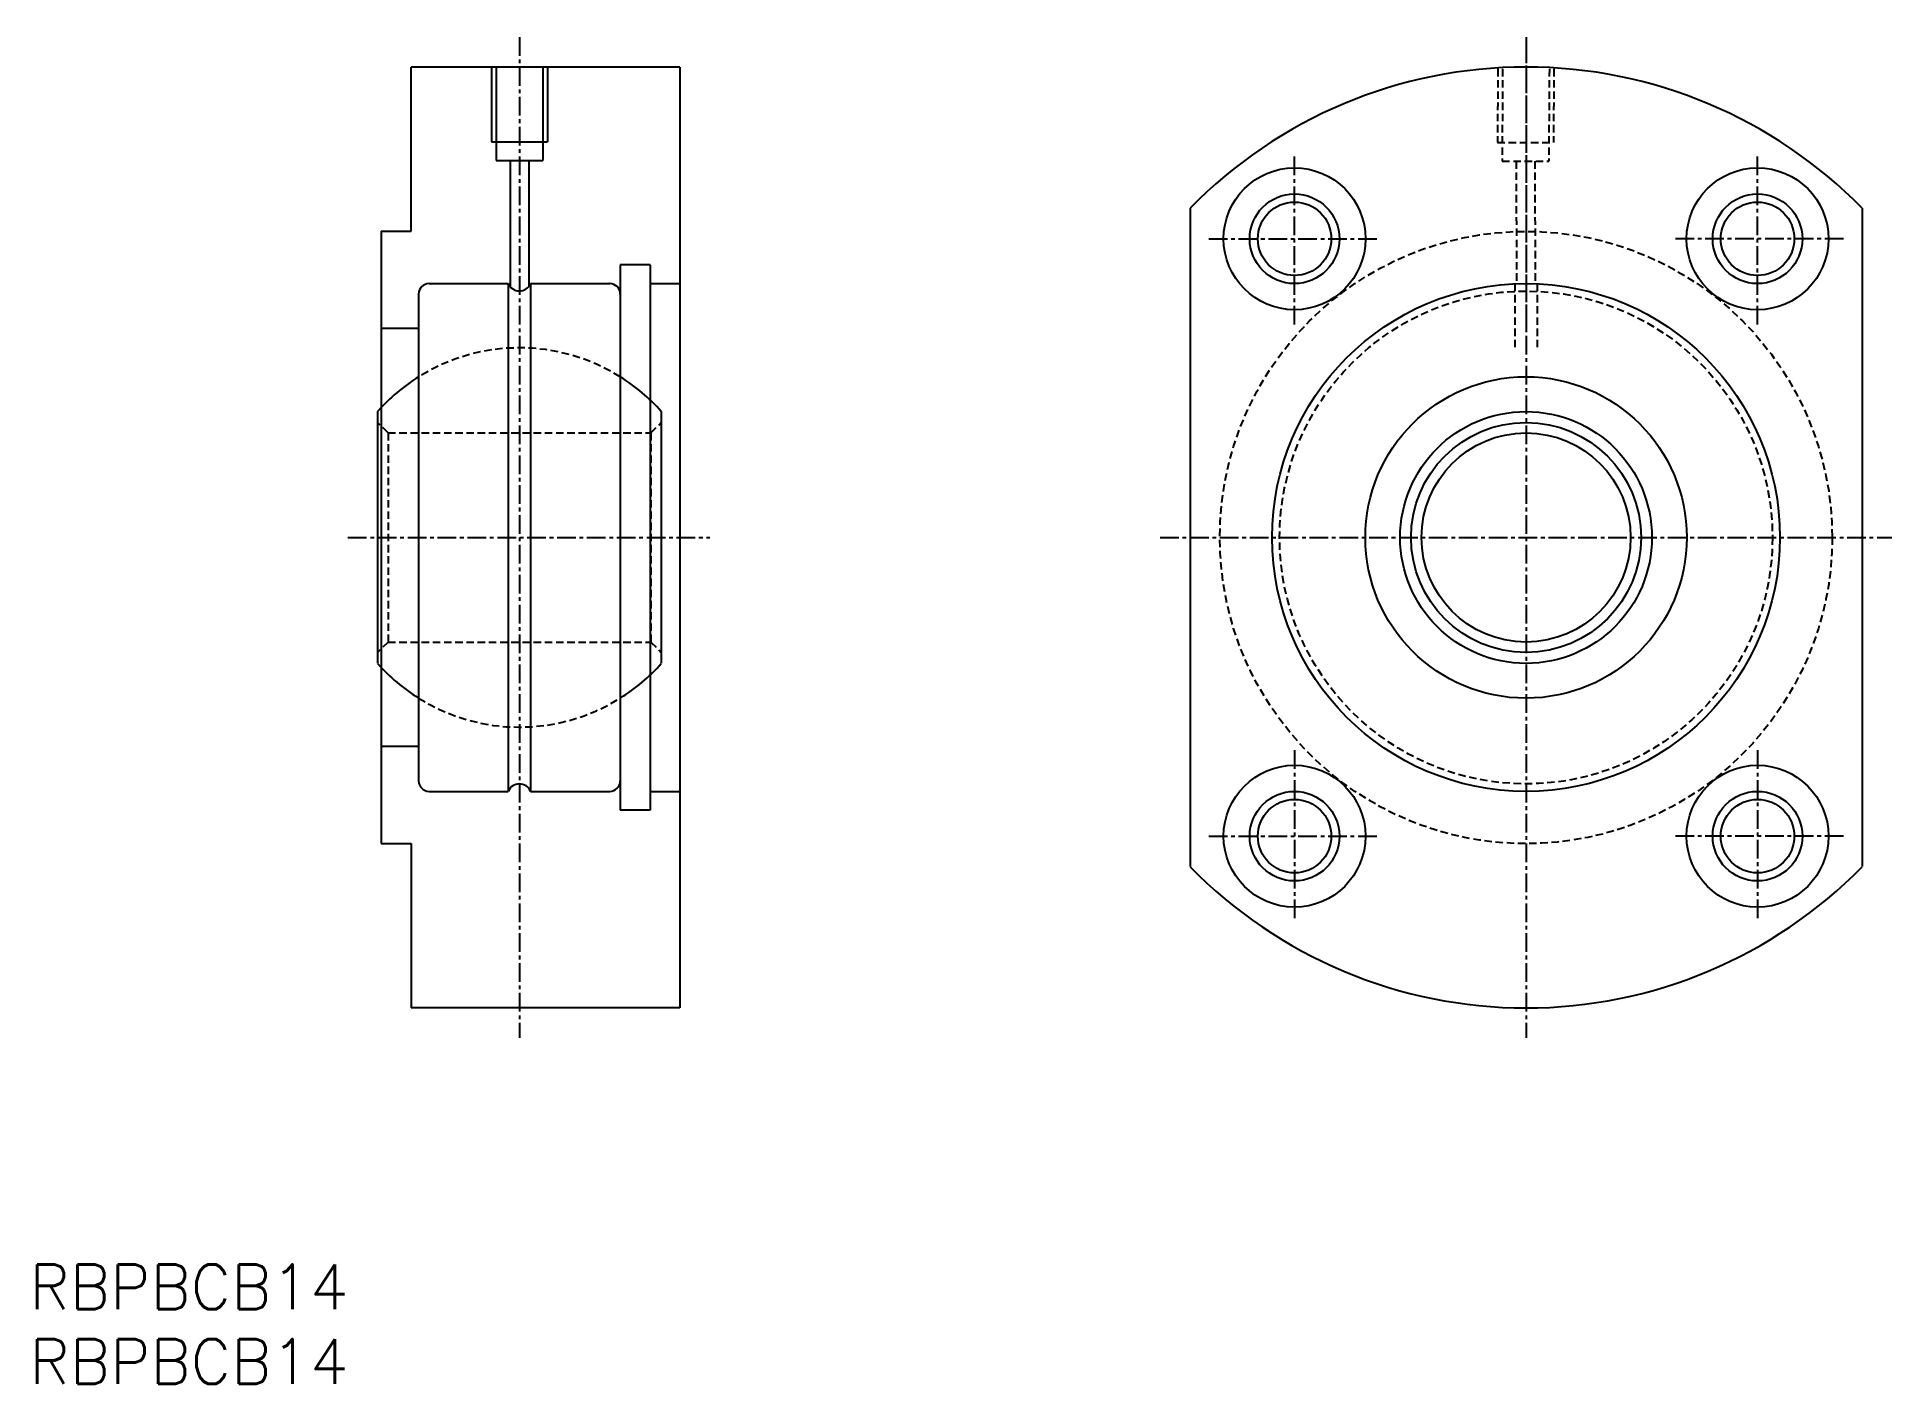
# Model space of a CAD drawing. Extents: x 83 to 207, y 51 to 142.
import ezdxf
from ezdxf.enums import TextEntityAlignment as Align

# ---------------------------------------------------------------- set-up
doc = ezdxf.new("R2010")
doc.units = 0
doc.linetypes.add('CENTER', pattern=[2, 1.25, -0.25, 0.25, -0.25])
doc.linetypes.add('DASHED', pattern=[0.75, 0.5, -0.25])
doc.layers.get('0').update_dxf_attribs({"linetype": 'CONTINUOUS'})
doc.layers.add('CENTER', color=1, linetype='CENTER')
doc.styles.get("Standard").update_dxf_attribs({"font": 'txt.shx', "bigfont": 'extfont.shx'})

msp = doc.modelspace()

# ---------------------------------------------------------------- linework, layer by layer
at = {"color": 7, "linetype": 'CONTINUOUS'}
for p, q in [((125.79, 139.51), (107.79, 139.51)), ((107.79, 128.51), (107.79, 139.51)), ((113.17, 139.51), (113.17, 134.51)), ((113.48, 139.51), (113.48, 133.26)), ((116.6, 139.51), (116.6, 133.26)), ((116.92, 139.51), (116.92, 134.51)), ((125.79, 139.51), (125.79, 76.51)), ((113.17, 134.51), (116.92, 134.51)), ((113.48, 133.26), (116.6, 133.26)), ((114.42, 133.26), (114.42, 124.81)), ((115.67, 133.26), (115.67, 124.81)), ((159.94, 130.06), (159.94, 85.97)), ((204.94, 130.06), (204.94, 85.97)), ((105.79, 128.51), (105.79, 87.51)), ((105.79, 128.51), (107.79, 128.51)), ((121.79, 126.26), (121.79, 89.76)), ((123.79, 126.26), (121.79, 126.26)), ((123.79, 126.26), (123.79, 89.76)), ((108.29, 124.31), (108.29, 91.71)), ((108.99, 125.01), (114.29, 125.01)), ((114.29, 125.01), (114.29, 91.01)), ((115.79, 125.01), (121.09, 125.01)), ((115.79, 125.01), (115.79, 91.01)), ((123.79, 125.01), (125.79, 125.01)), ((108.29, 122.01), (105.79, 122.01)), ((105.54, 116.44), (105.54, 99.59)), ((124.54, 116.44), (124.54, 99.59)), ((108.29, 94.01), (105.79, 94.01)), ((108.99, 91.01), (114.29, 91.01)), ((115.79, 91.01), (121.09, 91.01)), ((123.79, 91.01), (125.79, 91.01)), ((123.79, 89.76), (121.79, 89.76)), ((105.79, 87.51), (107.79, 87.51)), ((107.79, 87.51), (107.79, 76.51)), ((125.79, 76.51), (107.79, 76.51))]:
    msp.add_line(p, q, dxfattribs=at)
at = {"color": 3, "linetype": 'DASHED'}
for p, q in [((180.56, 139.38), (180.52, 134.45)), ((180.87, 139.38), (180.84, 133.2)), ((184, 139.38), (183.96, 133.2)), ((184.31, 139.38), (184.27, 134.45)), ((180.52, 134.45), (184.27, 134.45)), ((180.84, 133.2), (183.96, 133.2)), ((181.77, 133.2), (181.81, 125)), ((183.02, 133.2), (183.06, 125)), ((181.69, 125), (181.69, 120.69)), ((183.19, 125), (183.19, 120.69)), ((106.24, 115.01), (105.54, 115.71)), ((123.84, 115.01), (124.54, 115.71)), ((106.24, 115.01), (123.84, 115.01)), ((106.24, 115.01), (106.24, 101.01)), ((123.84, 115.01), (123.84, 101.01)), ((106.24, 101.01), (105.54, 100.31)), ((106.24, 101.01), (123.84, 101.01)), ((123.84, 101.01), (124.54, 100.31))]:
    msp.add_line(p, q, dxfattribs=at)
at = {"color": 7, "linetype": 'CONTINUOUS'}
for centre, radius in [((166.94, 128.01), 4.75), ((197.94, 128.01), 4.75), ((166.94, 128.01), 3), ((197.94, 128.01), 3), ((182.44, 108.01), 17), ((182.44, 108.01), 10.76), ((182.44, 108.01), 8.43), ((182.44, 108.01), 7.7), ((182.44, 108.01), 7), ((166.94, 88.01), 4.75), ((197.94, 88.01), 4.75), ((166.94, 88.01), 3), ((197.94, 88.01), 3)]:
    msp.add_circle(centre, radius, dxfattribs=at)
at = {"color": 3, "linetype": 'CONTINUOUS'}
for centre in [(166.94, 128.01), (197.94, 128.01), (166.94, 88.01), (197.94, 88.01)]:
    msp.add_circle(centre, 2.46, dxfattribs=at)
at = {"color": 3, "linetype": 'DASHED'}
for radius in [20.5, 16.5]:
    msp.add_circle((182.44, 108.01), radius, dxfattribs=at)
at = {"color": 7, "linetype": 'CONTINUOUS'}
for centre, radius, start, end in [((182.44, 108.01), 31.5, 44.4153, 135.5847), ((108.99, 124.31), 0.7, 90, 180), ((115.04, 125.33), 0.812, 202.6199, 337.3801), ((121.09, 124.31), 0.7, 0, 90), ((115.04, 108.01), 12.7, 122.1066, 138.4202), ((115.04, 108.01), 12.7, 41.5798, 57.8934), ((115.04, 108.01), 12.7, 221.5798, 237.8934), ((115.04, 108.01), 12.7, 302.1066, 318.4201), ((108.99, 91.71), 0.7, 180, 270), ((115.04, 90.7), 0.812, 22.6199, 157.3801), ((121.09, 91.71), 0.7, 270, 0), ((182.44, 108.01), 31.5, 224.4153, 315.5847)]:
    msp.add_arc(centre, radius, start, end, dxfattribs=at)
at = {"color": 3, "linetype": 'DASHED'}
for start, end in [(57.8934, 122.1066), (237.8934, 302.1066)]:
    msp.add_arc((115.04, 108.01), 12.7, start, end, dxfattribs=at)
at = {"layer": 'CENTER', "color": 1, "linetype": 'CENTER'}
for p, q in [((115.04, 141.51), (115.04, 74.51)), ((182.44, 141.51), (182.44, 74.51)), ((182.44, 141.11), (182.44, 121.99)), ((166.94, 122.26), (166.94, 133.76)), ((197.94, 122.26), (197.94, 133.76)), ((161.19, 128.01), (172.69, 128.01)), ((203.69, 128.01), (192.19, 128.01)), ((103.56, 108.01), (127.79, 108.01)), ((157.94, 108.01), (206.94, 108.01)), ((166.94, 93.76), (166.94, 82.26)), ((197.94, 93.76), (197.94, 82.26)), ((161.19, 88.01), (172.69, 88.01)), ((203.69, 88.01), (192.19, 88.01))]:
    msp.add_line(p, q, dxfattribs=at)

# ---------------------------------------------------------------- texts
at = {"color": 7, "linetype": 'CONTINUOUS'}
for p in [(82.23, 57.84), (82.23, 52.84)]:
    msp.add_text('RBPBCB14', height=3, dxfattribs=at).set_placement(p, align=Align.MIDDLE_LEFT)

doc.saveas('drawing.dxf')
